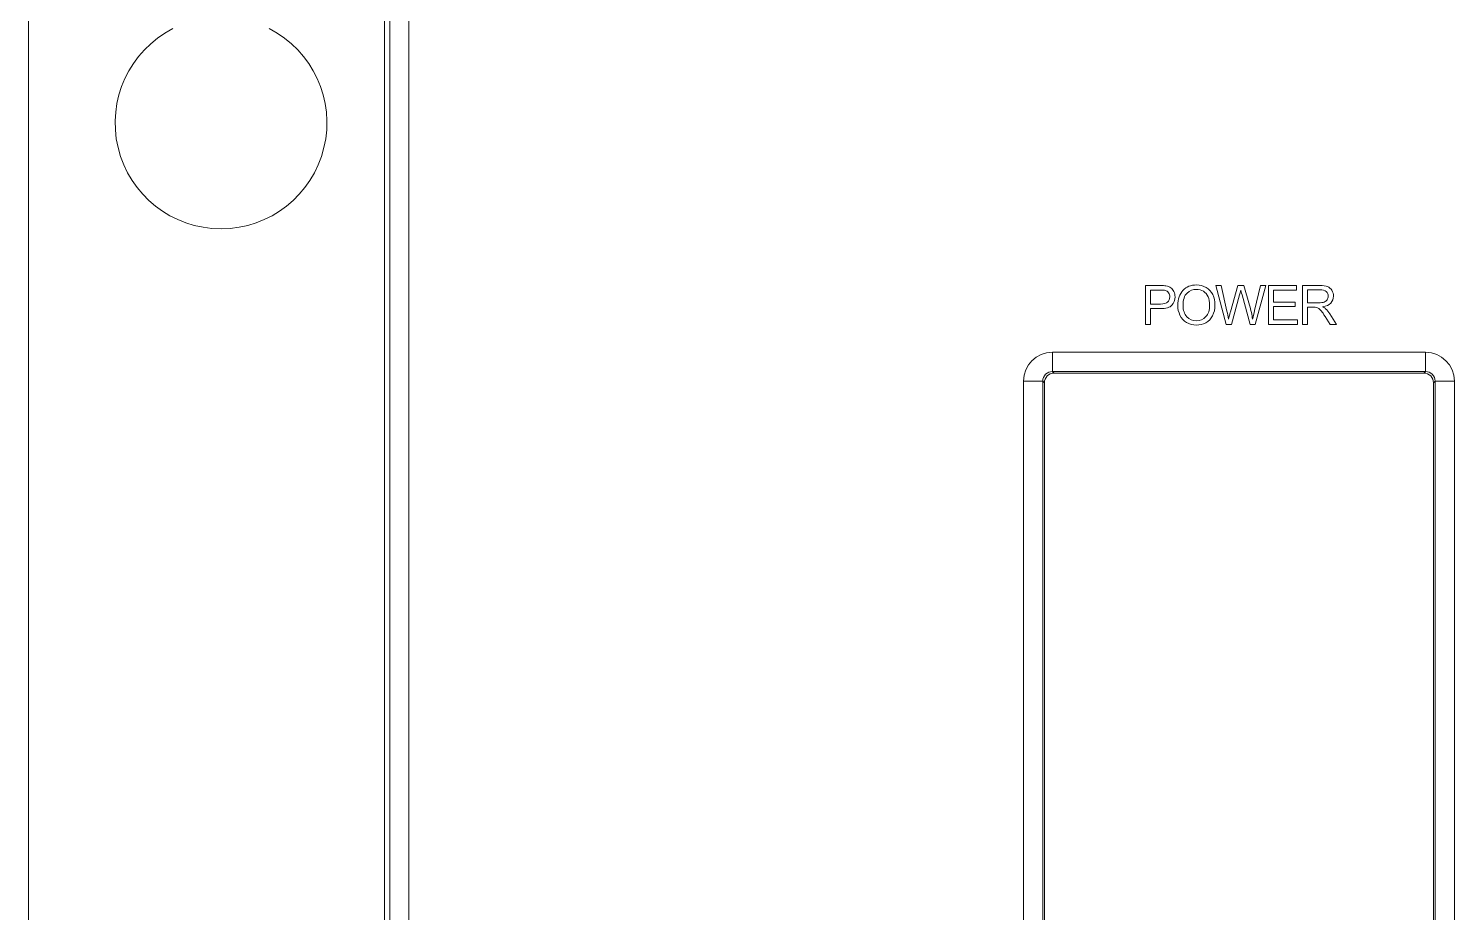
# Model space of a CAD drawing. Header units: millimetres. Extents: x 33157 to 59611, y -29750 to 1750.
# Drawn here: x 54884 to 54958.1, y 291.7 to 337.6 of the extents above; entities that cross this region are included whole.
import ezdxf

# ---------------------------------------------------------------- set-up
doc = ezdxf.new("R2010")
doc.units = ezdxf.units.MM
doc.layers.add('layer 1', color=7, linetype='Continuous', lineweight=18)
doc.layers.add('YOUCEGUDINGEDXF_CONTINUOUS_LINE', color=7, linetype='Continuous', lineweight=18)

msp = doc.modelspace()

# ---------------------------------------------------------------- linework, layer by layer
at = {"layer": 'layer 1', "lineweight": 9}
for p, q in [((54903.77, 374.666), (54903.77, 208.666)), ((54902.505, 373.666), (54902.505, 209.666)), ((54902.77, 373.666), (54902.77, 209.666)), ((54937.193, 320.757), (54937.193, 319.757)), ((54956.576, 320.757), (54956.576, 319.757)), ((54935.693, 319.257), (54935.693, 319.257)), ((54935.693, 319.257), (54935.693, 264.425)), ((54936.693, 319.257), (54936.693, 319.257)), ((54936.693, 319.257), (54936.693, 264.425)), ((54936.779, 319.172), (54936.779, 319.172)), ((54936.779, 319.172), (54936.779, 264.51)), ((54956.991, 319.172), (54956.991, 264.51)), ((54957.076, 319.257), (54957.076, 264.425)), ((54958.076, 319.257), (54958.076, 264.425))]:
    msp.add_line(p, q, dxfattribs=at)
at = {"layer": 'layer 1'}
for points, knots in [([(54942.022, 322.198), (54942.022, 322.198), (54942.022, 324.219), (54942.022, 324.219), (54942.022, 324.219), (54942.785, 324.219), (54942.785, 324.219), (54942.919, 324.219), (54943.022, 324.213), (54943.093, 324.2), (54943.192, 324.183), (54943.276, 324.152), (54943.343, 324.106), (54943.41, 324.059), (54943.464, 323.994), (54943.505, 323.911), (54943.546, 323.828), (54943.566, 323.736), (54943.566, 323.636), (54943.566, 323.465), (54943.512, 323.319), (54943.402, 323.201), (54943.293, 323.082), (54943.095, 323.023), (54942.809, 323.023), (54942.809, 323.023), (54942.291, 323.023), (54942.291, 323.023), (54942.291, 323.023), (54942.291, 322.198), (54942.291, 322.198), (54942.291, 322.198), (54942.022, 322.198), (54942.022, 322.198)], [0, 0, 0, 0, 139308.332057, 139308.332057, 139308.332057, 278616.664115, 278616.664115, 278616.664115, 417924.996172, 417924.996172, 417924.996172, 557233.32823, 557233.32823, 557233.32823, 696541.660287, 696541.660287, 696541.660287, 835849.992345, 835849.992345, 835849.992345, 975158.324402, 975158.324402, 975158.324402, 1114466.656459, 1114466.656459, 1114466.656459, 1253774.988517, 1253774.988517, 1253774.988517, 1393083.320574, 1393083.320574, 1393083.320574, 1532391.652632, 1532391.652632, 1532391.652632, 1532391.652632]), ([(54942.291, 323.26), (54942.291, 323.26), (54942.813, 323.26), (54942.813, 323.26), (54942.986, 323.26), (54943.108, 323.292), (54943.181, 323.356), (54943.253, 323.42), (54943.29, 323.511), (54943.29, 323.628), (54943.29, 323.712), (54943.268, 323.785), (54943.226, 323.845), (54943.183, 323.905), (54943.126, 323.945), (54943.057, 323.964), (54943.012, 323.976), (54942.928, 323.982), (54942.808, 323.982), (54942.808, 323.982), (54942.291, 323.982), (54942.291, 323.982), (54942.291, 323.982), (54942.291, 323.26), (54942.291, 323.26)], [0, 0, 0, 0, 141937.879867, 141937.879867, 141937.879867, 283875.759733, 283875.759733, 283875.759733, 425813.6396, 425813.6396, 425813.6396, 567751.519466, 567751.519466, 567751.519466, 709689.399333, 709689.399333, 709689.399333, 851627.279199, 851627.279199, 851627.279199, 993565.159066, 993565.159066, 993565.159066, 1135503.038932, 1135503.038932, 1135503.038932, 1135503.038932]), ([(54943.705, 323.182), (54943.705, 323.517), (54943.796, 323.779), (54943.976, 323.969), (54944.156, 324.158), (54944.388, 324.253), (54944.673, 324.253), (54944.86, 324.253), (54945.028, 324.208), (54945.178, 324.119), (54945.328, 324.031), (54945.442, 323.906), (54945.521, 323.747), (54945.599, 323.588), (54945.639, 323.407), (54945.639, 323.206), (54945.639, 323.001), (54945.597, 322.817), (54945.514, 322.656), (54945.432, 322.494), (54945.315, 322.372), (54945.163, 322.289), (54945.011, 322.206), (54944.847, 322.165), (54944.672, 322.165), (54944.482, 322.165), (54944.312, 322.211), (54944.162, 322.302), (54944.012, 322.394), (54943.898, 322.519), (54943.821, 322.678), (54943.744, 322.837), (54943.705, 323.005), (54943.705, 323.182)], [0, 0, 0, 0, 139314.455603, 139314.455603, 139314.455603, 278628.911206, 278628.911206, 278628.911206, 417943.366809, 417943.366809, 417943.366809, 557257.822412, 557257.822412, 557257.822412, 696572.278015, 696572.278015, 696572.278015, 835886.733618, 835886.733618, 835886.733618, 975201.189221, 975201.189221, 975201.189221, 1114515.644824, 1114515.644824, 1114515.644824, 1253830.100427, 1253830.100427, 1253830.100427, 1393144.55603, 1393144.55603, 1393144.55603, 1532459.011633, 1532459.011633, 1532459.011633, 1532459.011633]), ([(54943.982, 323.177), (54943.982, 322.934), (54944.047, 322.743), (54944.178, 322.603), (54944.309, 322.463), (54944.473, 322.393), (54944.671, 322.393), (54944.872, 322.393), (54945.037, 322.464), (54945.167, 322.605), (54945.297, 322.746), (54945.362, 322.946), (54945.362, 323.206), (54945.362, 323.37), (54945.334, 323.514), (54945.279, 323.636), (54945.223, 323.758), (54945.142, 323.853), (54945.035, 323.92), (54944.928, 323.988), (54944.808, 324.022), (54944.675, 324.022), (54944.486, 324.022), (54944.323, 323.957), (54944.187, 323.827), (54944.05, 323.697), (54943.982, 323.481), (54943.982, 323.177)], [0, 0, 0, 0, 140884.009098, 140884.009098, 140884.009098, 281768.018197, 281768.018197, 281768.018197, 422652.027295, 422652.027295, 422652.027295, 563536.036394, 563536.036394, 563536.036394, 704420.045492, 704420.045492, 704420.045492, 845304.05459, 845304.05459, 845304.05459, 986188.063689, 986188.063689, 986188.063689, 1127072.072787, 1127072.072787, 1127072.072787, 1267956.081886, 1267956.081886, 1267956.081886, 1267956.081886]), ([(54946.213, 322.198), (54946.213, 322.198), (54945.681, 324.219), (54945.681, 324.219), (54945.681, 324.219), (54945.959, 324.219), (54945.959, 324.219), (54945.959, 324.219), (54946.262, 322.894), (54946.262, 322.894), (54946.295, 322.755), (54946.324, 322.618), (54946.349, 322.481), (54946.402, 322.697), (54946.433, 322.821), (54946.442, 322.854), (54946.442, 322.854), (54946.824, 324.219), (54946.824, 324.219), (54946.824, 324.219), (54947.146, 324.219), (54947.146, 324.219), (54947.146, 324.219), (54947.436, 323.196), (54947.436, 323.196), (54947.507, 322.942), (54947.56, 322.704), (54947.593, 322.481), (54947.62, 322.609), (54947.655, 322.755), (54947.696, 322.92), (54947.696, 322.92), (54948.012, 324.219), (54948.012, 324.219), (54948.012, 324.219), (54948.281, 324.219), (54948.281, 324.219), (54948.281, 324.219), (54947.728, 322.198), (54947.728, 322.198), (54947.728, 322.198), (54947.467, 322.198), (54947.467, 322.198), (54947.467, 322.198), (54947.044, 323.738), (54947.044, 323.738), (54947.008, 323.867), (54946.986, 323.946), (54946.978, 323.975), (54946.955, 323.883), (54946.934, 323.804), (54946.917, 323.738), (54946.917, 323.738), (54946.493, 322.198), (54946.493, 322.198), (54946.493, 322.198), (54946.213, 322.198), (54946.213, 322.198)], [0, 0, 0, 0, 136342.940029, 136342.940029, 136342.940029, 272685.880058, 272685.880058, 272685.880058, 409028.820088, 409028.820088, 409028.820088, 545371.760117, 545371.760117, 545371.760117, 681714.700146, 681714.700146, 681714.700146, 818057.640175, 818057.640175, 818057.640175, 954400.580204, 954400.580204, 954400.580204, 1090743.520234, 1090743.520234, 1090743.520234, 1227086.460263, 1227086.460263, 1227086.460263, 1363429.400292, 1363429.400292, 1363429.400292, 1499772.340321, 1499772.340321, 1499772.340321, 1636115.28035, 1636115.28035, 1636115.28035, 1772458.220379, 1772458.220379, 1772458.220379, 1908801.160409, 1908801.160409, 1908801.160409, 2045144.100438, 2045144.100438, 2045144.100438, 2181487.040467, 2181487.040467, 2181487.040467, 2317829.980496, 2317829.980496, 2317829.980496, 2454172.920525, 2454172.920525, 2454172.920525, 2590515.860555, 2590515.860555, 2590515.860555, 2590515.860555]), ([(54948.417, 322.198), (54948.417, 322.198), (54948.417, 324.219), (54948.417, 324.219), (54948.417, 324.219), (54949.876, 324.219), (54949.876, 324.219), (54949.876, 324.219), (54949.876, 323.982), (54949.876, 323.982), (54949.876, 323.982), (54948.685, 323.982), (54948.685, 323.982), (54948.685, 323.982), (54948.685, 323.361), (54948.685, 323.361), (54948.685, 323.361), (54949.799, 323.361), (54949.799, 323.361), (54949.799, 323.361), (54949.799, 323.124), (54949.799, 323.124), (54949.799, 323.124), (54948.685, 323.124), (54948.685, 323.124), (54948.685, 323.124), (54948.685, 322.436), (54948.685, 322.436), (54948.685, 322.436), (54949.924, 322.436), (54949.924, 322.436), (54949.924, 322.436), (54949.924, 322.198), (54949.924, 322.198), (54949.924, 322.198), (54948.417, 322.198), (54948.417, 322.198)], [0, 0, 0, 0, 138720.576762, 138720.576762, 138720.576762, 277441.153524, 277441.153524, 277441.153524, 416161.730286, 416161.730286, 416161.730286, 554882.307048, 554882.307048, 554882.307048, 693602.88381, 693602.88381, 693602.88381, 832323.460572, 832323.460572, 832323.460572, 971044.037334, 971044.037334, 971044.037334, 1109764.614096, 1109764.614096, 1109764.614096, 1248485.190858, 1248485.190858, 1248485.190858, 1387205.76762, 1387205.76762, 1387205.76762, 1525926.344382, 1525926.344382, 1525926.344382, 1664646.921144, 1664646.921144, 1664646.921144, 1664646.921144]), ([(54950.181, 322.198), (54950.181, 322.198), (54950.181, 324.219), (54950.181, 324.219), (54950.181, 324.219), (54951.077, 324.219), (54951.077, 324.219), (54951.257, 324.219), (54951.394, 324.201), (54951.488, 324.165), (54951.581, 324.128), (54951.656, 324.064), (54951.712, 323.973), (54951.768, 323.881), (54951.796, 323.779), (54951.796, 323.668), (54951.796, 323.525), (54951.749, 323.404), (54951.656, 323.306), (54951.564, 323.207), (54951.421, 323.145), (54951.227, 323.118), (54951.298, 323.085), (54951.352, 323.051), (54951.388, 323.018), (54951.466, 322.946), (54951.54, 322.856), (54951.609, 322.749), (54951.609, 322.749), (54951.959, 322.198), (54951.959, 322.198), (54951.959, 322.198), (54951.625, 322.198), (54951.625, 322.198), (54951.625, 322.198), (54951.358, 322.619), (54951.358, 322.619), (54951.28, 322.741), (54951.216, 322.833), (54951.165, 322.898), (54951.115, 322.962), (54951.069, 323.007), (54951.029, 323.033), (54950.99, 323.058), (54950.949, 323.076), (54950.908, 323.087), (54950.878, 323.093), (54950.828, 323.096), (54950.759, 323.096), (54950.759, 323.096), (54950.45, 323.096), (54950.45, 323.096), (54950.45, 323.096), (54950.45, 322.198), (54950.45, 322.198), (54950.45, 322.198), (54950.181, 322.198), (54950.181, 322.198)], [0, 0, 0, 0, 136356.346464, 136356.346464, 136356.346464, 272712.692928, 272712.692928, 272712.692928, 409069.039392, 409069.039392, 409069.039392, 545425.385857, 545425.385857, 545425.385857, 681781.732321, 681781.732321, 681781.732321, 818138.078785, 818138.078785, 818138.078785, 954494.425249, 954494.425249, 954494.425249, 1090850.771713, 1090850.771713, 1090850.771713, 1227207.118177, 1227207.118177, 1227207.118177, 1363563.464641, 1363563.464641, 1363563.464641, 1499919.811106, 1499919.811106, 1499919.811106, 1636276.15757, 1636276.15757, 1636276.15757, 1772632.504034, 1772632.504034, 1772632.504034, 1908988.850498, 1908988.850498, 1908988.850498, 2045345.196962, 2045345.196962, 2045345.196962, 2181701.543426, 2181701.543426, 2181701.543426, 2318057.88989, 2318057.88989, 2318057.88989, 2454414.236354, 2454414.236354, 2454414.236354, 2590770.582819, 2590770.582819, 2590770.582819, 2590770.582819]), ([(54950.45, 323.327), (54950.45, 323.327), (54951.023, 323.327), (54951.023, 323.327), (54951.146, 323.327), (54951.241, 323.34), (54951.309, 323.365), (54951.378, 323.39), (54951.43, 323.431), (54951.466, 323.487), (54951.501, 323.542), (54951.519, 323.602), (54951.519, 323.668), (54951.519, 323.763), (54951.485, 323.842), (54951.416, 323.904), (54951.347, 323.966), (54951.237, 323.996), (54951.088, 323.996), (54951.088, 323.996), (54950.45, 323.996), (54950.45, 323.996), (54950.45, 323.996), (54950.45, 323.327), (54950.45, 323.327)], [0, 0, 0, 0, 141959.349555, 141959.349555, 141959.349555, 283918.69911, 283918.69911, 283918.69911, 425878.048665, 425878.048665, 425878.048665, 567837.398221, 567837.398221, 567837.398221, 709796.747776, 709796.747776, 709796.747776, 851756.097331, 851756.097331, 851756.097331, 993715.446886, 993715.446886, 993715.446886, 1135674.796441, 1135674.796441, 1135674.796441, 1135674.796441])]:
    msp.add_open_spline(points, degree=3, knots=knots, dxfattribs=at)
at = {"layer": 'layer 1', "lineweight": 9}
for points in [[(54937.193, 320.757), (54936.365, 320.757), (54935.694, 320.086), (54935.693, 319.257)], [(54937.193, 320.757), (54937.193, 320.757), (54956.576, 320.757), (54956.576, 320.757)], [(54958.076, 319.257), (54958.076, 320.086), (54957.405, 320.757), (54956.576, 320.757)], [(54936.779, 319.172), (54936.779, 319.172), (54936.693, 319.257), (54936.693, 319.257)], [(54937.279, 319.672), (54937.003, 319.672), (54936.779, 319.448), (54936.779, 319.172)], [(54937.193, 319.757), (54937.193, 319.757), (54956.576, 319.757), (54956.576, 319.757)], [(54937.279, 319.672), (54937.279, 319.672), (54956.491, 319.672), (54956.491, 319.672)], [(54937.279, 319.672), (54937.279, 319.672), (54937.193, 319.757), (54937.193, 319.757)], [(54956.576, 319.757), (54956.576, 319.757), (54956.491, 319.672), (54956.491, 319.672)], [(54956.991, 319.172), (54956.991, 319.448), (54956.767, 319.672), (54956.491, 319.672)], [(54957.076, 319.257), (54957.076, 319.257), (54956.991, 319.172), (54956.991, 319.172)], [(54935.693, 319.257), (54935.693, 319.257), (54936.693, 319.257), (54936.693, 319.257)], [(54958.076, 319.257), (54958.076, 319.257), (54957.076, 319.257), (54957.076, 319.257)]]:
    msp.add_open_spline(points, degree=3, dxfattribs=at)
for points, knots in [([(54937.193, 319.757), (54937.061, 319.757), (54936.934, 319.705), (54936.84, 319.611), (54936.746, 319.517), (54936.693, 319.39), (54936.693, 319.257)], [0, 0, 0, 0, 170978.348363, 170978.348363, 170978.348363, 341956.696725, 341956.696725, 341956.696725, 341956.696725]), ([(54957.076, 319.257), (54957.076, 319.39), (54957.023, 319.517), (54956.93, 319.611), (54956.836, 319.705), (54956.709, 319.757), (54956.576, 319.757)], [0, 0, 0, 0, 171041.001431, 171041.001431, 171041.001431, 342082.002861, 342082.002861, 342082.002861, 342082.002861])]:
    msp.add_open_spline(points, degree=3, knots=knots, dxfattribs=at)
at = {"layer": 'YOUCEGUDINGEDXF_CONTINUOUS_LINE', "color": 7, "linetype": 'Continuous'}
msp.add_line((54884.007, 223.667), (54884.007, 359.667), dxfattribs=at)
msp.add_arc((54894.007, 332.667), 5.5, 117.03569, 62.96431, dxfattribs=at)

doc.saveas('drawing.dxf')
